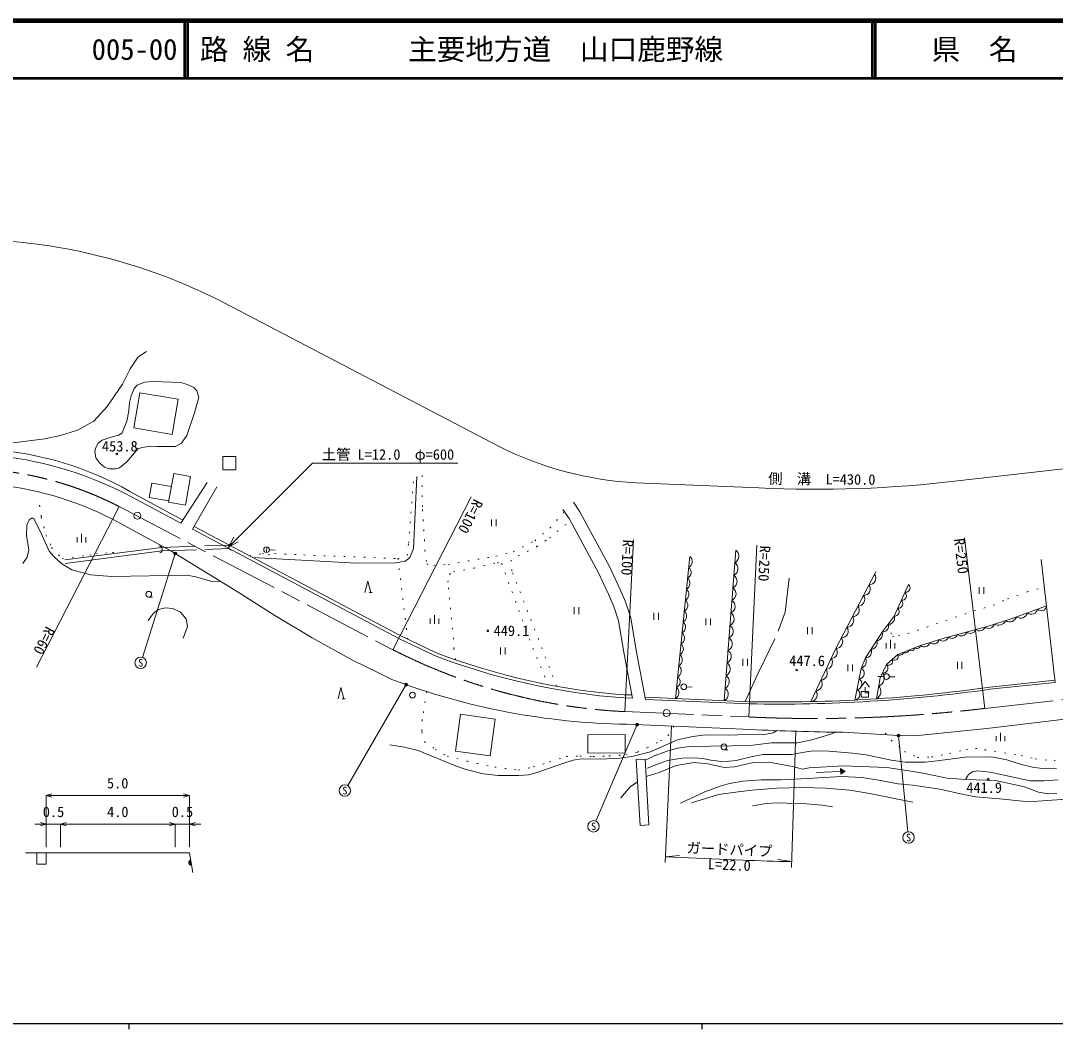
# Model space of a CAD drawing. Units: millimetres, scale not verified, with parts at other scales. Extents: x 40000 to 680000, y 20000 to 380000.
# Drawn here: x 149133 to 329711, y 204000 to 380000 of the extents above; entities that cross this region are included whole.
import ezdxf
from ezdxf.enums import TextEntityAlignment as Align

# ---------------------------------------------------------------- set-up
doc = ezdxf.new("R2010")
doc.units = ezdxf.units.MM
doc.header["$LTSCALE"] = 1000
for name, pattern in [('CHAIN', [18.5, 12, -1.5, 3.5, -1.5]), ('DASHED', [7.5, 6, -1.5]), ('DOTTED', [1.75, 0.25, -1.5])]:
    doc.linetypes.add(name, pattern=pattern)
for name, color, linetype, lineweight in [('M-BGD', 7, 'Continuous', 13), ('M-BMK', 2, 'CHAIN', 13), ('M-BMK-SRVR', 3, 'Continuous', 13), ('M-STR-HTXT', 7, 'Continuous', 13), ('M-STR-STRC', 7, 'Continuous', 13), ('M-TTL', 2, 'Continuous', 140), ('M-TTL-BAND', 7, 'Continuous', 25), ('M-TTL-LINE', 7, 'Continuous', 50)]:
    doc.layers.add(name, color=color, linetype=linetype, lineweight=lineweight)
doc.layers.add('M-TTL-TXT', color=7, linetype='Continuous')
doc.styles.add('ＭＳ ゴシック', font='')
doc.styles.get('ＭＳ ゴシック').set_extended_font_data('MS Gothic')

msp = doc.modelspace()

# ---------------------------------------------------------------- hatches: boundary and pattern name
at = {"layer": 'M-BGD'}
for points in [[(292252, 248495), (293033, 249024), (292215, 249494)], [(178962, 232598, -0.82183), (178790, 233574)]]:
    msp.add_hatch(color=256, dxfattribs=at).paths.add_polyline_path(points)
at = {"layer": 'M-STR-HTXT'}
for points in [[(175886, 286909, -0.41421), (175995, 287245, -0.41421), (176331, 287135, -1)], [(216171, 264079, -0.41421), (216351, 264384, -0.41421), (216656, 264204, -1)], [(256495, 257078, -1), (256961, 257260, -0.41421), (256819, 256936, -0.41421)], [(302184, 255067, -0.41421), (302153, 255420, -0.41421), (302505, 255451, -1)]]:
    msp.add_hatch(color=256, dxfattribs=at).paths.add_polyline_path(points)

# ---------------------------------------------------------------- linework, layer by layer
at = {"layer": 'M-BGD'}
for p, q in [((175435, 298709), (172031, 299323)), ((177090, 292340), (181676, 299396)), ((179113, 291269), (183378, 298647)), ((177090, 292340), (167483, 297427)), ((177404, 292823), (168172, 297868)), ((231312, 292970), (231312, 291770)), ((232112, 292970), (232112, 291770)), ((159013, 288948), (159013, 289848)), ((159763, 288948), (159763, 290448)), ((160513, 288948), (160513, 289848)), ((156814, 285898), (173727, 288072)), ((156888, 285291), (173796, 287474)), ((192072, 288197), (192031, 287198)), ((192551, 287677), (193550, 287636)), ((271906, 261355), (273929, 287603)), ((263419, 261719), (265921, 286531)), ((209973, 280212), (210473, 280212)), ((316436, 281162), (316436, 279962)), ((317236, 281162), (317236, 279962)), ((171485, 279421), (172151, 279421)), ((245730, 277641), (245730, 276441)), ((246530, 277641), (246530, 276441)), ((259668, 276675), (259668, 275475)), ((260468, 276675), (260468, 275475)), ((220600, 274761), (220600, 275661)), ((221350, 274761), (221350, 276261)), ((222100, 274761), (222100, 275661)), ((268725, 275708), (268725, 274508)), ((269525, 275708), (269525, 274508)), ((286458, 274154), (286458, 272954)), ((287258, 274154), (287258, 272954)), ((300184, 270478), (300184, 271378)), ((300934, 270478), (300934, 271978)), ((301684, 270478), (301684, 271378)), ((232895, 270603), (232895, 269403)), ((233695, 270603), (233695, 269403)), ((275174, 268637), (275174, 267437)), ((275974, 268637), (275974, 267437)), ((293506, 267680), (293506, 266480)), ((294306, 267680), (294306, 266480)), ((312618, 268104), (312618, 266904)), ((313418, 268104), (313418, 266904)), ((299724, 265559), (298725, 265592)), ((300724, 265527), (301723, 265494)), ((265351, 263764), (266350, 263731)), ((296524, 263709), (296524, 262709)), ((318258, 263695), (329666, 264901)), ((255796, 262347), (254410, 262365)), ((258109, 261947), (276341, 261165)), ((296524, 262709), (297224, 262709)), ((205269, 261647), (205769, 261647)), ((255899, 261795), (254386, 261815)), ((276578, 256318), (254900, 257248)), ((319406, 254254), (319406, 255154)), ((320156, 254254), (320156, 255754)), ((320906, 254254), (320906, 255154)), ((271871, 252795), (272537, 252795)), ((292215, 249494), (292252, 248495)), ((293033, 249024), (292215, 249494)), ((292233, 248994), (288036, 248840)), ((293033, 249024), (292252, 248495)), ((178962, 232598), (178790, 233574))]:
    msp.add_line(p, q, dxfattribs=at)
at = {"layer": 'M-BGD', "linetype": 'DASHED'}
for p, q in [((173727, 288072), (185521, 288499)), ((173796, 287474), (185542, 287899))]:
    msp.add_line(p, q, dxfattribs=at)
at = {"layer": 'M-BGD'}
for points in [[(137644, 304647), (140686, 305417), (144292, 305962), (147793, 306359), (153322, 307021), (156097, 307601), (159055, 308549), (161911, 310126), (164240, 312707), (166907, 316551), (168254, 319276), (169631, 321354), (171064, 322251)], [(189566, 286357), (207752, 285338), (214532, 285383), (216220, 285713), (217049, 286336), (217675, 287912), (218296, 300475)], [(172031, 299323), (171580, 296824), (174993, 296208)], [(255899, 261795), (254461, 269444), (253453, 275253), (252656, 277802), (251724, 279958), (250010, 283634), (244865, 293161), (243784, 294718)], [(245591, 295973), (246742, 294314), (251977, 284623), (253731, 280860), (254721, 278569), (255596, 275772), (256626, 269835), (258179, 261574), (276330, 260795)], [(149480, 285291), (150239, 286365), (150577, 287588), (150165, 290185), (150191, 292000), (150587, 292895), (151158, 293267), (151478, 293041), (152873, 290153), (154112, 287432), (154967, 286431), (156334, 285205), (158035, 284185), (161326, 283292), (165012, 283009), (178129, 283226), (179704, 282964), (182486, 282114), (183991, 282172)], [(213937, 265048), (211564, 266195), (207138, 268344), (200021, 272324), (193495, 276228), (187107, 280255), (175337, 287497), (165180, 292989)], [(221340, 269237), (215117, 272205), (179113, 291269)], [(221557, 269743), (215364, 272697), (179389, 291745)], [(318303, 263328), (329709, 264534), (327229, 285977)], [(287035, 261180), (291423, 270471), (298368, 283818)], [(209223, 280212), (209723, 282212), (210223, 280212)], [(294718, 261456), (295854, 266987), (296601, 268824), (299467, 273327), (301562, 276087), (304087, 281645)], [(171356, 275322), (172295, 276587), (173171, 277265), (174368, 277565), (175684, 277426), (177048, 276779), (178038, 275615), (178251, 274286), (177501, 272233)], [(298523, 261675), (299127, 265335), (300264, 267665), (302230, 269390), (306184, 270953), (310099, 272178), (317841, 274292), (322184, 275681), (328164, 277898)], [(449579, 272256), (317780, 256514), (305184, 255201), (302345, 255259), (292693, 255822)], [(204519, 261647), (205019, 263647), (205519, 261647)], [(295774, 263709), (296524, 264709), (297274, 263709)], [(213573, 253623), (216102, 253248), (218491, 252631), (225039, 249973), (226878, 249364), (229876, 248576), (232491, 248288), (236059, 248283), (237814, 248429), (239225, 248799), (243935, 250455), (245538, 250985), (247038, 251189), (250306, 251157), (253730, 251290), (255819, 251605), (259071, 252396), (261255, 253431), (263797, 254494), (266474, 255081), (268647, 255369), (272667, 255352), (275996, 255436), (278653, 255392), (280444, 255715), (281190, 256117)], [(258277, 251018), (259686, 251694), (261948, 252562), (263752, 253061), (265800, 253375), (273266, 253443), (276902, 253603), (280196, 253987), (284729, 253979), (287201, 254508), (290558, 255491), (291329, 255842)], [(258549, 249579), (260076, 250190), (262003, 250898), (263403, 251124), (264651, 251314), (266634, 251391), (268216, 251229), (269560, 250955), (271428, 250740), (272773, 250772), (274020, 250909), (276836, 251595), (278735, 251957), (283651, 251957), (286302, 252396), (287478, 252603), (290193, 252542), (294324, 252208), (296728, 251866), (301055, 250950), (303489, 250640), (307011, 250621), (309080, 250841), (313949, 251472), (318651, 251517), (321249, 251013), (323818, 250216), (325734, 249721), (327407, 249518), (329942, 249455)], [(258277, 248124), (260554, 248820), (263528, 250042), (266656, 250532), (269050, 250299), (271907, 249697), (273731, 249794), (277012, 250557), (279699, 250610), (283868, 249840), (285573, 249409), (286761, 249598), (292740, 250000), (300285, 249683), (305992, 248823), (310823, 247846), (314210, 247606), (319257, 247408), (324310, 246290), (326797, 245360), (328531, 245082), (329988, 245167)], [(264271, 243484), (268515, 245409), (271237, 246405), (272871, 246889), (275191, 247327), (278359, 247503), (281767, 247504), (286446, 247780), (292369, 248101), (295970, 247949), (298882, 247451), (302306, 246820), (304765, 246576), (309529, 245899), (313668, 244981), (315827, 244579), (319977, 244213), (323962, 243823), (325855, 243747), (333207, 244260)], [(314041, 247618), (314554, 248475), (315198, 248920), (316122, 249110), (318350, 248848), (325335, 247334), (327703, 247354), (330228, 247552)], [(253871, 244382), (255498, 246328), (256793, 247197)], [(266186, 243533), (270940, 244962), (274343, 245459), (276796, 245739), (281081, 246080), (285718, 246188), (289608, 246074), (293861, 245745), (296964, 245209), (304836, 243649)], [(276875, 242987), (279227, 243418), (281191, 243518), (286286, 243351), (289004, 243096), (290830, 242836)], [(149976, 234787), (178576, 234787), (179176, 231384)], [(153576, 234787), (153576, 232787), (151976, 232787), (151976, 234787)]]:
    msp.add_lwpolyline(points, dxfattribs=at)
for points in [[(166276, 307672), (166825, 308070), (167678, 310138), (168018, 311944), (168141, 313355), (168416, 314520), (168931, 315834), (169488, 316409), (170742, 316948), (172334, 317059), (177020, 316880), (178255, 316542), (179352, 316004), (179866, 315388), (180224, 314290), (179456, 311589), (178147, 307633), (177212, 306258), (176153, 305676), (173022, 305704), (171558, 305736), (169621, 305322), (167669, 303000), (166380, 301995), (165727, 301815), (164614, 301802), (163736, 302098), (162920, 302774), (162249, 303749), (162082, 304842), (162197, 305428), (162679, 306279), (163367, 306775), (164901, 307302)], [(169913, 315089), (176608, 313930), (175546, 307791), (168851, 308950)], [(184398, 303931), (186676, 303925), (186670, 301642), (184392, 301648)], [(175841, 301007), (178798, 300485), (177913, 295476), (174956, 295998)], [(295820, 262966), (297120, 262966), (297120, 261966), (295820, 261966)], [(225893, 258963), (231931, 258128), (231045, 251725), (225007, 252560)], [(248094, 255383), (254623, 255455), (254658, 252270), (248129, 252199)], [(256565, 251056), (258099, 251146), (258776, 239662), (257242, 239572)]]:
    msp.add_lwpolyline(points, close=True, dxfattribs=at)
at = {"layer": 'M-BGD', "linetype": 'DOTTED'}
for points in [[(214977, 286143), (216613, 286674), (216831, 288824), (217744, 300581)], [(219177, 300661), (219261, 294682), (219696, 287618), (220000, 285188), (221236, 284949), (223720, 285128), (232077, 286563), (235091, 287344), (238864, 289252), (241489, 291454), (244031, 294362)], [(152416, 295442), (152729, 293405), (153532, 290277), (154533, 288088), (156384, 286096), (161183, 286750), (162225, 286983), (165135, 287199), (166582, 287154)], [(242672, 263852), (234873, 283997), (234625, 285688), (235945, 286625), (239169, 288210), (241420, 289736), (245088, 292749)], [(189060, 286625), (191275, 287014), (192345, 286811), (193444, 287001), (198545, 286766), (214977, 286143), (216681, 272069)], [(225041, 268467), (224749, 270359), (224696, 272076), (223684, 282018), (223954, 283390), (224674, 283832), (228235, 284466), (232307, 285457), (233066, 285312), (237876, 272140), (241167, 264132)], [(300847, 274723), (301019, 273172), (301295, 272572), (302321, 272637), (303974, 273047), (315551, 277035), (318869, 277983), (321369, 279100), (324779, 280323), (327786, 281162)], [(219988, 262940), (219232, 258039), (219137, 255891), (219605, 254159), (221465, 252909), (223542, 251664), (227040, 250771), (231872, 249755), (236020, 249235), (238587, 249776), (241440, 250654), (244316, 251588), (246731, 251687), (249018, 251576), (251810, 251700), (254755, 251943), (256763, 252372), (258497, 253133), (260806, 254312), (262108, 255224), (263129, 256895)], [(300025, 255687), (301066, 254449), (303382, 252493), (305644, 251434), (308083, 251518), (311254, 252147), (314224, 252825), (315757, 253024), (317376, 252783), (323750, 251805), (326194, 251170), (329521, 250861), (332009, 251814), (334401, 253318), (336215, 255180), (338160, 257772), (338934, 259041)]]:
    msp.add_lwpolyline(points, dxfattribs=at)
at = {"layer": 'M-BGD', "linetype": 'DASHED'}
msp.add_lwpolyline([(275554, 261199), (278117, 266748), (281362, 273449), (282570, 276761), (283394, 283683)], dxfattribs=at)
at = {"layer": 'M-BGD'}
for centre, radius in [((165898, 304401), 150), ((192051, 287697), 500), ((171485, 279921), 500), ((230677, 273548), 150), ((284553, 266696), 150), ((300224, 265543), 500), ((264851, 263780), 500), ((217507, 262323), 500), ((271871, 253295), 500), ((317988, 247672), 150)]:
    msp.add_circle(centre, radius, dxfattribs=at)
for centre, radius, start, end in [((138851, 241874), 62497, 62.73246, 85.23341), ((140025, 248279), 57021, 60.4205, 85.8779), ((138850, 241872), 57500, 62.74687, 85.21736), ((173212, 287709), 630, 290.49209, 84.5104), ((186085, 288219), 630, 104.93222, 258.95053), ((273245, 286555), 1251, 294.31624, 56.87103), ((265176, 285642), 1160, 298.43695, 50.05027), ((273076, 284368), 1251, 294.31624, 56.87103), ((264984, 283733), 1160, 298.43695, 50.05027), ((264791, 281825), 1160, 298.43695, 50.05027), ((272908, 282181), 1251, 294.31624, 56.87103), ((297211, 282718), 1163, 268.98188, 36.0421), ((264599, 279916), 1160, 298.43695, 50.05027), ((272739, 279993), 1251, 294.31624, 56.87103), ((296250, 280871), 1163, 268.98188, 36.0421), ((302930, 279656), 797, 262.36421, 48.76766), ((303562, 281045), 797, 262.36421, 48.76766), ((264406, 278008), 1160, 298.43695, 50.05027), ((272571, 277806), 1251, 294.31624, 56.87103), ((295289, 279024), 1163, 268.98188, 36.0421), ((302299, 278267), 797, 262.36421, 48.76766), ((264214, 276099), 1160, 298.43695, 50.05027), ((272402, 275619), 1251, 294.31624, 56.87103), ((294327, 277176), 1163, 268.98188, 36.0421), ((301668, 276877), 797, 262.36421, 48.76766), ((323685, 276895), 1154, 232.64512, 348.03875), ((325514, 277573), 1154, 232.64512, 348.03875), ((327293, 277914), 871, 221.74781, 358.93607), ((264022, 274190), 1160, 298.43695, 50.05027), ((293366, 275329), 1163, 268.98188, 36.0421), ((299585, 274325), 1005, 263.26255, 22.35611), ((300633, 275705), 1005, 263.26255, 22.35611), ((318092, 274991), 1028, 231.48469, 342.80783), ((319778, 275839), 1350, 238.59243, 336.86936), ((321724, 276461), 1350, 238.59243, 339.01756), ((263829, 272282), 1160, 298.43695, 50.05027), ((272234, 273431), 1251, 294.31624, 56.87103), ((292405, 273481), 1163, 268.98188, 36.0421), ((298499, 272888), 1063, 270.68036, 24.36943), ((311688, 273242), 1028, 231.48469, 339.06211), ((313289, 273679), 1028, 231.48469, 339.06211), ((314890, 274116), 1028, 231.48469, 339.06211), ((316491, 274554), 1028, 231.48469, 339.06211), ((263637, 270373), 1160, 298.43695, 50.05027), ((272065, 271244), 1251, 294.31624, 56.87103), ((291444, 271634), 1163, 268.98188, 36.0421), ((297544, 271387), 1063, 270.68036, 24.36943), ((305551, 271111), 653, 237.13082, 345.98581), ((306825, 271757), 1028, 231.48469, 343.28899), ((308450, 272266), 1028, 231.48469, 343.28899), ((310076, 272775), 1028, 231.48469, 340.81351), ((263067, 377743), 116252, 248.96496, 265.71744), ((263067, 377743), 115702, 248.97557, 265.70902), ((263444, 268465), 1160, 298.43695, 50.05027), ((271897, 269057), 1251, 294.31624, 56.87103), ((290578, 269792), 1084, 270.66314, 38.77326), ((296589, 269886), 1063, 270.68036, 24.36943), ((301642, 269069), 670, 233.90868, 28.61185), ((302585, 269939), 653, 237.13082, 345.98581), ((303574, 270330), 653, 237.13082, 345.98581), ((304562, 270720), 653, 237.13082, 345.98581), ((263252, 266556), 1160, 298.43695, 50.05027), ((271728, 266870), 1251, 294.31624, 56.87103), ((289615, 268019), 1195, 274.17881, 35.25758), ((295371, 268254), 1356, 290.86757, 24.863), ((299618, 267055), 889, 265.58176, 43.36922), ((300658, 268207), 670, 233.90868, 28.61185), ((263060, 264647), 1160, 298.43695, 50.05027), ((271559, 264682), 1251, 294.31624, 56.87103), ((288726, 266137), 1195, 274.17881, 35.25758), ((295368, 266126), 989, 276.25811, 60.52569), ((298405, 265268), 1456, 289.43618, 38.81243), ((256651, 377898), 120663, 249.2684, 269.16868), ((281323, 527103), 265985, 268.92668, 277.98188), ((287837, 264254), 1195, 274.17881, 35.25758), ((294989, 264282), 989, 276.25811, 60.52569), ((297794, 262935), 1456, 300.04229, 41.23143), ((262867, 262739), 1160, 298.43695, 50.05027), ((271391, 262495), 1251, 294.31624, 56.87103), ((281323, 527103), 266355, 268.92572, 277.98053), ((286948, 262372), 1195, 274.17881, 35.25758), ((294610, 262439), 989, 276.25811, 60.52569), ((298594, 709552), 453769, 267.21905, 269.25493), ((178972, 233103), 505, 111.1709, 268.8291)]:
    msp.add_arc(centre, radius, start, end, dxfattribs=at)
at = {"layer": 'M-BMK'}
for p, q in [((166325, 295211), (214089, 270238)), ((317388, 259992), (449160, 274850)), ((254553, 259427), (276231, 258497))]:
    msp.add_line(p, q, dxfattribs=at)
for centre, radius, start, end in [((138850, 241872), 60000, 62.74687, 85.21736), ((259562, 359302), 100000, 242.95286, 267.12914), ((287766, 508231), 250000, 267.35535, 276.80479)]:
    msp.add_arc(centre, radius, start, end, dxfattribs=at)
at = {"layer": 'M-BMK-SRVR'}
for centre in [(169494, 293622), (261872, 259178)]:
    msp.add_circle(centre, 600, dxfattribs=at)
at = {"layer": 'M-STR-HTXT'}
for p, q in [((184642, 330771), (232623, 305686)), ((312649, 299710), (444678, 314598)), ((185456, 288197), (200040, 302796)), ((200040, 302796), (225438, 302796)), ((256556, 299377), (277945, 298461)), ((214089, 270238), (227769, 296938)), ((166325, 295211), (151901, 267208)), ((185456, 288197), (186346, 289853)), ((185456, 288197), (187110, 289089)), ((254553, 259427), (256102, 289387)), ((317388, 259992), (313833, 289781)), ((276231, 258497), (277615, 288465)), ((176109, 287022), (170380, 268901)), ((216414, 264141), (206214, 246522)), ((256728, 257169), (249520, 240335)), ((262695, 256913), (261625, 233100)), ((284442, 256004), (283682, 232261)), ((302345, 255259), (303999, 238457)), ((153576, 244787), (154576, 245087)), ((153576, 235787), (153576, 244797)), ((153576, 244787), (178576, 244787)), ((153576, 244787), (154576, 244487)), ((178576, 244787), (177576, 245087)), ((178576, 244787), (177576, 244487)), ((178576, 235787), (178576, 244797)), ((153576, 239787), (151576, 239787)), ((153576, 239787), (152576, 240087)), ((153576, 239787), (152576, 239487)), ((153576, 239787), (156076, 239787)), ((156076, 239787), (157076, 240087)), ((156076, 239787), (157076, 240087)), ((156076, 235787), (156076, 239797)), ((156076, 239787), (158076, 239787)), ((156076, 239787), (157076, 239487)), ((156076, 239787), (176076, 239787)), ((156076, 239787), (157076, 239487)), ((176076, 239787), (174076, 239787)), ((176076, 239787), (175076, 240087)), ((176076, 239787), (175076, 240087)), ((176076, 239787), (175076, 239487)), ((176076, 239787), (175076, 239487)), ((176076, 235787), (176076, 239797)), ((176076, 239787), (178576, 239787)), ((178576, 239787), (179576, 240087)), ((178576, 239787), (180576, 239787)), ((178576, 239787), (179576, 239487)), ((261670, 234099), (264113, 234336)), ((261670, 234099), (275160, 233520)), ((283714, 233261), (281288, 233640))]:
    msp.add_line(p, q, dxfattribs=at)
for centre in [(176109, 287022), (216414, 264141), (256728, 257169), (302345, 255259)]:
    msp.add_circle(centre, 250, dxfattribs=at)
for centre, radius, start, end in [((138850, 241872), 100000, 62.74687, 85.21736), ((259573, 359375), 60074, 243.34479, 267.12166), ((287763, 508268), 210038, 267.3207, 276.80437), ((287768, 508213), 274982, 267.37203, 269.15523)]:
    msp.add_arc(centre, radius, start, end, dxfattribs=at)
at = {"layer": 'M-STR-STRC'}
for centre in [(170079, 267948), (205713, 245656), (249126, 239416), (304097, 237461)]:
    msp.add_circle(centre, 1000, dxfattribs=at)
at = {"layer": 'M-TTL'}
msp.add_line((680000, 380000), (40000, 380000), dxfattribs=at)
at = {"layer": 'M-TTL-BAND'}
for p, q in [((40000, 205000), (579000, 205000)), ((168000, 205000), (168000, 204000)), ((268000, 205000), (268000, 204000))]:
    msp.add_line(p, q, dxfattribs=at)
at = {"layer": 'M-TTL-LINE'}
for p, q in [((177750, 380000), (177750, 370000)), ((178250, 380000), (178250, 370000)), ((297750, 380000), (297750, 370000)), ((298250, 380000), (298250, 370000)), ((40000, 370000), (680000, 370000))]:
    msp.add_line(p, q, dxfattribs=at)

# ---------------------------------------------------------------- texts
at = {"layer": 'M-BGD', "style": 'ＭＳ ゴシック'}
for s, p in [('453.8', (163321, 305753)), ('449.1', (231677, 273548)), ('447.6', (283271, 268308)), ('441.9', (314172, 246170))]:
    msp.add_text(s, height=1833, dxfattribs=at).set_placement(p, align=Align.MIDDLE_LEFT)
at = {"layer": 'M-STR-HTXT', "style": 'ＭＳ ゴシック'}
msp.add_text('土管 L=12.0\u3000φ=600', height=1833, dxfattribs=at).set_placement((201688, 302845), align=Align.BOTTOM_LEFT)
for s, rotation, p in [('側\u3000溝\u3000L=430.0', 359.391, (288943, 298553)), ('ガードパイプ', 357.544, (272778, 233923))]:
    msp.add_text(s, height=1833, rotation=rotation, dxfattribs=at).set_placement(p, align=Align.BOTTOM_CENTER)
for s, rotation, p in [('R=100', 242.871, (227769, 296938)), ('R=250', 267.355, (277615, 288465))]:
    msp.add_text(s, height=1833, rotation=rotation, dxfattribs=at).set_placement(p, align=Align.BOTTOM_LEFT)
for s, rotation, p in [('R=100', 267.04, (256102, 289387)), ('R=250', 276.805, (313833, 289781)), ('R=60', 242.747, (155196, 273606))]:
    msp.add_text(s, height=1833, rotation=rotation, dxfattribs=at).set_placement(p, align=Align.TOP_LEFT)
for s, p in [('5.0', (166060, 246951)), ('0.5', (154862, 241951)), ('4.0', (166079, 241951)), ('0.5', (177362, 241951))]:
    msp.add_text(s, height=1833, dxfattribs=at).set_placement(p, align=Align.MIDDLE_CENTER)
msp.add_text('L=22.0', height=1833, rotation=357.544, dxfattribs=at).set_placement((272855, 233619), align=Align.TOP_CENTER)
at = {"layer": 'M-STR-STRC', "style": 'ＭＳ ゴシック'}
for p in [(170079, 267948), (205713, 245656), (249126, 239416), (304097, 237461)]:
    msp.add_text('S', height=1320, dxfattribs=at).set_placement(p, align=Align.MIDDLE_CENTER)
at = {"layer": 'M-TTL-TXT', "style": 'ＭＳ ゴシック'}
for s, p in [('005-00', (161521, 375000)), ('路 線 名', (180380, 375000)), ('主要地方道\u3000山口鹿野線', (216734, 375000))]:
    msp.add_text(s, height=3666, dxfattribs=at).set_placement(p, align=Align.MIDDLE_LEFT)
msp.add_text('県\u3000名', height=3666, dxfattribs=at).set_placement((315625, 375000), align=Align.MIDDLE_CENTER)

doc.saveas('drawing.dxf')
